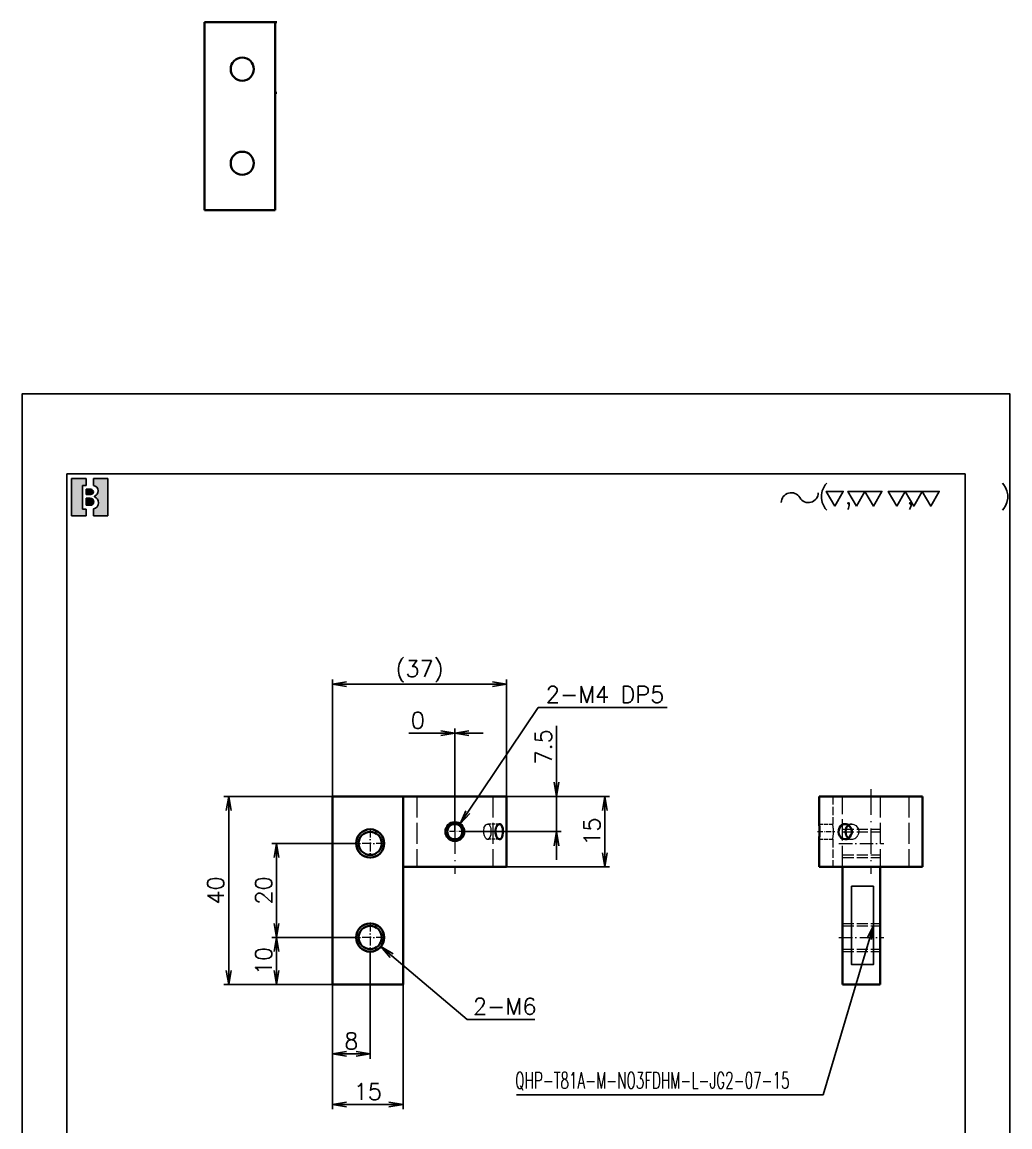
# Model space of a CAD drawing. Header units: inches. Extents: x -47 to 3258, y -98 to 2286.
# Drawn here: x 25.8 to 235.8, y 153.4 to 388.2 of the extents above; entities that cross this region are included whole.
import ezdxf

# ---------------------------------------------------------------- set-up
doc = ezdxf.new("R2010")
doc.units = ezdxf.units.IN
doc.header["$MEASUREMENT"] = 0
for name, pattern in [('AM_ISO02W050', [7.5, 6, -1.5]), ('AM_ISO08W050', [18, 12, -1.5, 3, -1.5]), ('DASHDOT', [18.5, 12, -3, 0.5, -3]), ('DASHED', [15, 12, -3])]:
    doc.linetypes.add(name, pattern=pattern)
doc.layers.add('AM_7', color=2, linetype='AM_ISO08W050', lineweight=25)
doc.layers.add('AM_HID', color=1, linetype='AM_ISO02W050', lineweight=25)
doc.layers.add('title_frame', color=7, linetype='Continuous')
doc.layers.add('word_dim', color=253, linetype='Continuous')
doc.styles.get("Standard").update_dxf_attribs({"font": 'txt', "bigfont": 'gbcbig.shx'})
doc.dimstyles.new('STANDARD 1-1', dxfattribs={"dimtxt": 3.5, "dimasz": 3, "dimexe": 1, "dimexo": 0, "dimgap": 1, "dimtad": 3, "dimdsep": 46, "dimtxsty": 'Standard', "dimblk1": 'OPEN', "dimblk2": 'OPEN', "dimsah": 1, "dimcen": 0, "dimclrd": 256, "dimclre": 256, "dimclrt": 3, "dimazin": 2, "dimtfac": 1, "dimtmove": 0, "dimatfit": 3, "dimldrblk": 'OPEN', "dimfxl": 0, "dimtolj": 1, "dimlwd": 25, "dimlwe": 25, "dimarcsym": 0})
doc.dimstyles.new('STANDARD 1-1$3', dxfattribs={"dimtxt": 3.5, "dimasz": 3, "dimexe": 1, "dimexo": 0, "dimgap": 1, "dimtad": 3, "dimtoh": 1, "dimdsep": 46, "dimtxsty": 'Standard', "dimblk1": 'OPEN', "dimblk2": 'OPEN', "dimsah": 1, "dimcen": 0, "dimclrd": 256, "dimclre": 256, "dimclrt": 3, "dimazin": 2, "dimtfac": 1, "dimtofl": 0, "dimtmove": 0, "dimatfit": 3, "dimldrblk": 'OPEN', "dimfxl": 0, "dimtolj": 1, "dimlwd": 25, "dimlwe": 25, "dimarcsym": 0})

# ---------------------------------------------------------------- blocks, each defined once
blk = doc.blocks.new('B\\M+18B40\\M+196A7\\M+100CF\\M+100B0\\M+100B8')
blk.add_hatch(color=1).paths.add_polyline_path([(0.3999999986702711, 0.8149999997779807), (0.3999999986702711, 0.9999999997779806), (-1.3297288e-09, 0.9999999997779806), (-1.3297288e-09, -2.220193e-10), (0.3999999986702711, -2.220193e-10), (0.3999999986702711, 0.1849999997779807), (0.2999999986702711, 0.1849999997779807), (0.2999999986702711, 0.8149999997779807)])
h = blk.add_hatch(color=1)
edge = h.paths.add_edge_path()
edge.add_line((0.5999999986702714, 0.9999999997779806), (0.5999999986702718, 0.8142220507965398))
edge.add_arc((0.5849999986702712, 0.6699999997779816), 0.1449999999999991, -5.115907697472721e-13, 84.06222754839428, ccw=False)
edge.add_arc((0.5849999986702707, 0.6699999997779802), 0.1449999999999993, -69.82872865353448, 1.1368683772161603e-13, ccw=False)
edge.add_line((0.6349999986702715, 0.5338934238898192), (0.6349999986702711, 0.5120827805020305))
edge.add_arc((0.5699999986702688, 0.3549999997779789), 0.1700000000000021, 3.979039320256561e-13, 67.5204943905955, ccw=False)
edge.add_arc((0.5699999986702724, 0.3549999997779802), 0.1699999999999993, -79.83575137827683, 0, ccw=False)
edge.add_line((0.5999999986702714, 0.1876679944711657), (0.5999999986702714, -2.220192918400699e-10))
edge.add_line((0.5999999986702714, -2.220193e-10), (0.9999999986702712, -2.220193e-10))
edge.add_line((0.9999999986702712, -2.220193e-10), (0.9999999986702712, 0.9999999997779806))
edge.add_line((0.9999999986702712, 0.9999999997779806), (0.5999999986702714, 0.9999999997779806))
h = blk.add_hatch(color=1)
edge = h.paths.add_edge_path()
edge.add_arc((0.5299999986702706, 0.6449999997779808), 0.07, 359.9999999999989, 450)
edge.add_line((0.5299999986702706, 0.7149999997779806), (0.3999999986702711, 0.7149999997779806))
edge.add_line((0.3999999986702711, 0.7149999997779806), (0.3999999986702711, 0.5749999997779809))
edge.add_line((0.3999999986702711, 0.5749999997779809), (0.5299999986702701, 0.5749999997779809))
edge.add_arc((0.5299999986702701, 0.6449999997779808), 0.07, 270, 359.9999999999999)
h = blk.add_hatch(color=1)
edge = h.paths.add_edge_path()
edge.add_arc((0.5149999986702705, 0.3799999997779802), 0.095, 1.018e-13, 90)
edge.add_line((0.5149999986702705, 0.4749999997779804), (0.3999999986702711, 0.4749999997779808))
edge.add_line((0.3999999986702711, 0.4749999997779808), (0.3999999986702711, 0.2849999997779809))
edge.add_line((0.3999999986702711, 0.2849999997779809), (0.5149999986702718, 0.2849999997779809))
edge.add_arc((0.5149999986702718, 0.379999999777981), 0.095, 270, 360.0000000000003)
at = {"color": 1}
for p, q in [((-1.3297288e-09, -2.220193e-10), (-1.3297288e-09, 0.9999999997779806)), ((-1.3297288e-09, 0.9999999997779806), (0.3999999986702711, 0.9999999997779806)), ((0.3999999986702711, 0.8149999997779807), (0.3999999986702711, 0.9999999997779806)), ((0.5999999986702714, 0.9999999997779806), (0.5999999986702718, 0.8142220507965398)), ((0.5999999986702714, 0.9999999997779806), (0.9999999986702712, 0.9999999997779806)), ((0.9999999986702712, 0.9999999997779806), (0.9999999986702712, -2.220193e-10)), ((0.2999999986702711, 0.8149999997779807), (0.3999999986702711, 0.8149999997779807)), ((0.2999999986702711, 0.1849999997779807), (0.2999999986702711, 0.8149999997779807)), ((0.3999999986702711, 0.7149999997779806), (0.5299999986702706, 0.7149999997779806)), ((0.3999999986702711, 0.5749999997779809), (0.3999999986702711, 0.7149999997779806)), ((0.5999999986702705, 0.6449999997779794), (0.59999999867027, 0.6449999997779803)), ((0.7299999986702704, 0.6699999997779807), (0.7299999986702704, 0.6699999997779802)), ((0.5299999986702701, 0.5749999997779809), (0.3999999986702711, 0.5749999997779809)), ((0.5149999986702705, 0.4749999997779804), (0.3999999986702711, 0.4749999997779808)), ((0.3999999986702711, 0.2849999997779809), (0.3999999986702711, 0.4749999997779808)), ((0.5699999986702711, 0.5249999997779802), (0.5699999986702716, 0.5249999997779807)), ((0.6099999986702707, 0.3799999997779806), (0.609999998670272, 0.3799999997779815)), ((0.6349999986702715, 0.5338934238898192), (0.6349999986702711, 0.5120827805020305)), ((0.739999998670271, 0.3549999997779802), (0.739999998670271, 0.3549999997779802)), ((0.3999999986702711, 0.1849999997779807), (0.2999999986702711, 0.1849999997779807)), ((0.5149999986702718, 0.2849999997779809), (0.3999999986702711, 0.2849999997779809)), ((0.3999999986702711, -2.220193e-10), (0.3999999986702711, 0.1849999997779807)), ((0.5999999986702714, 0.1876679944711657), (0.5999999986702714, -2.220193e-10)), ((0.3999999986702711, -2.220193e-10), (-1.3297288e-09, -2.220193e-10)), ((0.9999999986702712, -2.220193e-10), (0.5999999986702714, -2.220193e-10))]:
    blk.add_line(p, q, dxfattribs=at)
for centre, radius, start, end in [((0.5299999986702706, 0.6449999997779808), 0.07, 359.9999999999989, 90), ((0.5299999986702701, 0.6449999997779808), 0.07, 270, 359.9999999999999), ((0.5849999986702712, 0.6699999997779816), 0.1449999999999991, 359.9999999999995, 84.06222754839432), ((0.5849999986702707, 0.6699999997779802), 0.1449999999999993, 290.1712713464655, 1.781e-13), ((0.5149999986702705, 0.3799999997779802), 0.095, 1.018e-13, 90), ((0.5149999986702718, 0.379999999777981), 0.095, 270, 2.799e-13), ((0.5699999986702724, 0.3549999997779802), 0.1699999999999993, 280.1642486217232, 0), ((0.5699999986702688, 0.3549999997779789), 0.1700000000000021, 4.58e-13, 67.52049439059552)]:
    blk.add_arc(centre, radius, start, end, dxfattribs=at)
blk.add_attdef('B機密ﾏｰｸ', (-0.0857467348302255, 1.074949466596297), '', height=0.2)
blk = doc.blocks.new('shiage0')
at = {"layer": 'word_dim', "color": 3, "linetype": 'Continuous'}
for centre, radius, start, end in [((1.687489685469927, 1.849274192977646e-05), 1.687500000000015, 29.99999999999973, 180), ((4.610325423242443, 1.68751849274193), 1.6875, 209.9999999999997, 0)]:
    blk.add_arc(centre, radius, start, end, dxfattribs=at)
blk = doc.blocks.new('_Open')
at = {"color": 0, "lineweight": -2}
for p, q in [((-1, 0.1666666666666667), (0, 0)), ((-1, -0.1666666666666667), (0, 0)), ((0, 0), (-1, 0))]:
    blk.add_line(p, q, dxfattribs=at)
blk = doc.blocks.new('*D5')
at = {"layer": 'DEFPOINTS', "color": 0, "ltscale": 2, "transparency": 16777216}
for p in [(118.9521529262981, 217.8284357640235), (116.7237033149556, 214.5066873795307)]:
    blk.add_point(p, dxfattribs=at)
at = {"layer": 'word_dim', "lineweight": 25, "ltscale": 2, "transparency": 16777216}
for p, q in [((135.55093478079, 242.5707393499192), (120.6234901347959, 220.3197470523797)), ((162.9842681141938, 242.5707393499191), (135.55093478079, 242.5707393499192))]:
    blk.add_line(p, q, dxfattribs=at)
at = {"layer": 'word_dim', "lineweight": 25, "ltscale": 2, "transparency": 16777216, "xscale": 3, "yscale": 3, "zscale": 3, "rotation": 236.143664553169}
blk.add_blockref('_Open', (118.9521529262981, 217.8284357640235), dxfattribs=at)
at = {"layer": 'word_dim', "color": 3, "lineweight": 35, "ltscale": 2, "transparency": 16777216, "insert": (149.7676014475271, 245.3207393499192), "char_height": 3.5, "attachment_point": 5}
blk.add_mtext('\\A1;{\\Fromans,bigfont|c134;2-M4 DP5}', dxfattribs=at)
blk = doc.blocks.new('*D6')
at = {"layer": 'DEFPOINTS', "color": 0, "ltscale": 2, "transparency": 16777216}
for p in [(91.83792810220413, 223.6678057123367), (69.7586590756234, 183.6675615717117), (91.83792810214592, 183.6675615717117)]:
    blk.add_point(p, dxfattribs=at)
at = {"layer": 'word_dim', "lineweight": 25, "ltscale": 2, "transparency": 16777216}
for p, q in [((91.83792810220413, 223.6678057123367), (68.7586590756234, 223.6678057123367)), ((69.7586590756234, 220.6678057123367), (69.7586590756234, 186.6675615717117)), ((91.83792810214592, 183.6675615717117), (68.7586590756234, 183.6675615717117))]:
    blk.add_line(p, q, dxfattribs=at)
at = {"layer": 'word_dim', "lineweight": 25, "ltscale": 2, "transparency": 16777216, "xscale": 3, "yscale": 3, "zscale": 3}
for p, rotation in [((69.7586590756234, 223.6678057123367), 90), ((69.7586590756234, 183.6675615717117), 270)]:
    blk.add_blockref('_Open', p, dxfattribs=dict(at, rotation=rotation))
at = {"layer": 'word_dim', "color": 3, "lineweight": 35, "ltscale": 2, "transparency": 16777216, "insert": (67.00865907562337, 203.6676836420242), "char_height": 3.5, "attachment_point": 5, "rotation": 90}
blk.add_mtext('\\A1;40', dxfattribs=at)
blk = doc.blocks.new('*D7')
at = {"layer": 'DEFPOINTS', "color": 0, "ltscale": 2, "transparency": 16777216}
for p in [(91.83792810214592, 247.4931860580704), (91.83792810214592, 223.6678057123367), (128.8379281020295, 223.6675615717117)]:
    blk.add_point(p, dxfattribs=at)
at = {"layer": 'word_dim', "lineweight": 25, "ltscale": 2, "transparency": 16777216}
for p, q in [((91.83792810214592, 223.6678057123367), (91.83792810214592, 248.4931860580704)), ((125.8379281020295, 247.4931860580704), (94.83792810214592, 247.4931860580704)), ((128.8379281020295, 223.6675615717117), (128.8379281020295, 248.4931860580704))]:
    blk.add_line(p, q, dxfattribs=at)
at = {"layer": 'word_dim', "lineweight": 25, "ltscale": 2, "transparency": 16777216, "xscale": 3, "yscale": 3, "zscale": 3, "rotation": 180}
blk.add_blockref('_Open', (91.83792810214592, 247.4931860580704), dxfattribs=at)
at = {"layer": 'word_dim', "lineweight": 25, "ltscale": 2, "transparency": 16777216, "xscale": 3, "yscale": 3, "zscale": 3}
blk.add_blockref('_Open', (128.8379281020295, 247.4931860580704), dxfattribs=at)
at = {"layer": 'word_dim', "color": 3, "lineweight": 35, "ltscale": 2, "transparency": 16777216, "insert": (110.3379281020877, 250.2431860580704), "char_height": 3.5, "attachment_point": 5}
blk.add_mtext('\\A1;(37)', dxfattribs=at)
blk = doc.blocks.new('*D8')
at = {"layer": 'DEFPOINTS', "color": 0, "ltscale": 2, "transparency": 16777216}
for p in [(128.8379281020295, 223.6675615717117), (149.7359459736888, 223.6675615717117), (128.8379281020295, 208.6675615717117)]:
    blk.add_point(p, dxfattribs=at)
at = {"layer": 'word_dim', "lineweight": 25, "ltscale": 2, "transparency": 16777216}
for p, q in [((128.8379281020295, 223.6675615717117), (150.7359459736888, 223.6675615717117)), ((149.7359459736888, 211.6675615717117), (149.7359459736888, 220.6675615717117)), ((128.8379281020295, 208.6675615717117), (150.7359459736888, 208.6675615717117))]:
    blk.add_line(p, q, dxfattribs=at)
at = {"layer": 'word_dim', "lineweight": 25, "ltscale": 2, "transparency": 16777216, "xscale": 3, "yscale": 3, "zscale": 3}
for p, rotation in [((149.7359459736888, 223.6675615717117), 90), ((149.7359459736888, 208.6675615717117), 270)]:
    blk.add_blockref('_Open', p, dxfattribs=dict(at, rotation=rotation))
at = {"layer": 'word_dim', "color": 3, "lineweight": 35, "ltscale": 2, "transparency": 16777216, "insert": (146.9859459736887, 216.1675615717117), "char_height": 3.5, "attachment_point": 5, "rotation": 90}
blk.add_mtext('\\A1;15', dxfattribs=at)
blk = doc.blocks.new('*D9')
at = {"layer": 'DEFPOINTS', "color": 0, "ltscale": 2, "transparency": 16777216}
for p in [(128.8379281020295, 223.6675615717117), (139.4372353206543, 223.6675615717117), (119.9452281453102, 216.1675615717117)]:
    blk.add_point(p, dxfattribs=at)
at = {"layer": 'word_dim', "lineweight": 25, "ltscale": 2, "transparency": 16777216}
for p, q in [((139.4372353206543, 226.6675615717117), (139.4372353206543, 238.6675615717117)), ((128.8379281020295, 223.6675615717117), (140.4372353206543, 223.6675615717117)), ((139.4372353206543, 216.1675615717117), (139.4372353206543, 223.6675615717117)), ((119.9452281453102, 216.1675615717117), (140.4372353206543, 216.1675615717117)), ((139.4372353206543, 213.1675615717117), (139.4372353206543, 210.1675615717117))]:
    blk.add_line(p, q, dxfattribs=at)
at = {"layer": 'word_dim', "lineweight": 25, "ltscale": 2, "transparency": 16777216, "xscale": 3, "yscale": 3, "zscale": 3}
for p, rotation in [((139.4372353206543, 223.6675615717117), 270), ((139.4372353206543, 216.1675615717117), 90)]:
    blk.add_blockref('_Open', p, dxfattribs=dict(at, rotation=rotation))
at = {"layer": 'word_dim', "color": 3, "lineweight": 35, "ltscale": 2, "transparency": 16777216, "insert": (136.6872353206542, 234.1675615717117), "char_height": 3.5, "attachment_point": 5, "rotation": 90}
blk.add_mtext('\\A1;7.5', dxfattribs=at)
blk = doc.blocks.new('*D10')
at = {"layer": 'DEFPOINTS', "color": 0, "ltscale": 2, "transparency": 16777216}
for p in [(117.8379281022041, 237.0753369781318), (117.8379281022041, 225.1675615717117), (117.8379281205978, 216.1675615603612)]:
    blk.add_point(p, dxfattribs=at)
at = {"layer": 'word_dim', "lineweight": 25, "ltscale": 2, "transparency": 16777216}
for p, q in [((117.8379281205978, 216.1675615603612), (117.8379281205978, 238.0753369781318)), ((117.8379281022041, 225.1675615717117), (117.8379281022041, 238.0753369781318)), ((114.8379281022041, 237.0753369781318), (108.0879281022041, 237.0753369781318)), ((117.8379281205978, 237.0753369781318), (117.8379281022041, 237.0753369781318)), ((120.8379281205978, 237.0753369781318), (123.8379281205978, 237.0753369781318))]:
    blk.add_line(p, q, dxfattribs=at)
at = {"layer": 'word_dim', "lineweight": 25, "ltscale": 2, "transparency": 16777216, "xscale": 3, "yscale": 3, "zscale": 3}
blk.add_blockref('_Open', (117.8379281022041, 237.0753369781318), dxfattribs=at)
at = {"layer": 'word_dim', "lineweight": 25, "ltscale": 2, "transparency": 16777216, "xscale": 3, "yscale": 3, "zscale": 3, "rotation": 180}
blk.add_blockref('_Open', (117.8379281205978, 237.0753369781318), dxfattribs=at)
at = {"layer": 'word_dim', "color": 3, "lineweight": 35, "ltscale": 2, "transparency": 16777216, "insert": (109.9629281022041, 239.8253369781318), "char_height": 3.5, "attachment_point": 5}
blk.add_mtext('\\A1;0', dxfattribs=at)
blk = doc.blocks.new('*D11')
at = {"layer": 'DEFPOINTS', "color": 0, "ltscale": 2, "transparency": 16777216}
for p in [(91.83792810214592, 183.6675615717117), (106.8379281021459, 183.6675615717117), (91.83792810214592, 158.1725727924508)]:
    blk.add_point(p, dxfattribs=at)
at = {"layer": 'word_dim', "lineweight": 25, "ltscale": 2, "transparency": 16777216}
for p, q in [((91.83792810214592, 183.6675615717117), (91.83792810214592, 157.1725727924508)), ((106.8379281021459, 183.6675615717117), (106.8379281021459, 157.1725727924508)), ((103.8379281021459, 158.1725727924508), (94.83792810214592, 158.1725727924508))]:
    blk.add_line(p, q, dxfattribs=at)
at = {"layer": 'word_dim', "lineweight": 25, "ltscale": 2, "transparency": 16777216, "xscale": 3, "yscale": 3, "zscale": 3, "rotation": 180}
blk.add_blockref('_Open', (91.83792810214592, 158.1725727924508), dxfattribs=at)
at = {"layer": 'word_dim', "lineweight": 25, "ltscale": 2, "transparency": 16777216, "xscale": 3, "yscale": 3, "zscale": 3}
blk.add_blockref('_Open', (106.8379281021459, 158.1725727924508), dxfattribs=at)
at = {"layer": 'word_dim', "color": 3, "lineweight": 35, "ltscale": 2, "transparency": 16777216, "insert": (99.33792810214592, 160.9225727924508), "char_height": 3.5, "attachment_point": 5}
blk.add_mtext('\\A1;15', dxfattribs=at)
blk = doc.blocks.new('*D12')
at = {"layer": 'DEFPOINTS', "color": 0, "ltscale": 2, "transparency": 16777216}
for p in [(96.64188318032913, 193.6678057123367), (79.94842929774106, 183.6675615717117), (91.83792810214592, 183.6675615717117)]:
    blk.add_point(p, dxfattribs=at)
at = {"layer": 'word_dim', "lineweight": 25, "ltscale": 2, "transparency": 16777216}
for p, q in [((96.64188318032913, 193.6678057123367), (78.94842929774106, 193.6678057123367)), ((79.94842929774106, 190.6678057123367), (79.94842929774106, 186.6675615717117)), ((91.83792810214592, 183.6675615717117), (78.94842929774106, 183.6675615717117))]:
    blk.add_line(p, q, dxfattribs=at)
at = {"layer": 'word_dim', "lineweight": 25, "ltscale": 2, "transparency": 16777216, "xscale": 3, "yscale": 3, "zscale": 3}
for p, rotation in [((79.94842929774106, 193.6678057123367), 90), ((79.94842929774106, 183.6675615717117), 270)]:
    blk.add_blockref('_Open', p, dxfattribs=dict(at, rotation=rotation))
at = {"layer": 'word_dim', "color": 3, "lineweight": 35, "ltscale": 2, "transparency": 16777216, "insert": (77.19842929774103, 188.6676836420242), "char_height": 3.5, "attachment_point": 5, "rotation": 90}
blk.add_mtext('\\A1;10', dxfattribs=at)
blk = doc.blocks.new('*D13')
at = {"layer": 'DEFPOINTS', "color": 0, "ltscale": 2, "transparency": 16777216}
for p in [(79.94842929774106, 213.6678057123367), (96.64188318032913, 213.6678057123367), (96.64188318032913, 193.6678057123367)]:
    blk.add_point(p, dxfattribs=at)
at = {"layer": 'word_dim', "lineweight": 25, "ltscale": 2, "transparency": 16777216}
for p, q in [((96.64188318032913, 213.6678057123367), (78.94842929774106, 213.6678057123367)), ((79.94842929774106, 196.6678057123367), (79.94842929774106, 210.6678057123367)), ((96.64188318032913, 193.6678057123367), (78.94842929774106, 193.6678057123367))]:
    blk.add_line(p, q, dxfattribs=at)
at = {"layer": 'word_dim', "lineweight": 25, "ltscale": 2, "transparency": 16777216, "xscale": 3, "yscale": 3, "zscale": 3}
for p, rotation in [((79.94842929774106, 213.6678057123367), 90), ((79.94842929774106, 193.6678057123367), 270)]:
    blk.add_blockref('_Open', p, dxfattribs=dict(at, rotation=rotation))
at = {"layer": 'word_dim', "color": 3, "lineweight": 35, "ltscale": 2, "transparency": 16777216, "insert": (77.19842929774103, 203.6678057123367), "char_height": 3.5, "attachment_point": 5, "rotation": 90}
blk.add_mtext('\\A1;20', dxfattribs=at)
blk = doc.blocks.new('*D14')
at = {"layer": 'DEFPOINTS', "color": 0, "ltscale": 2, "transparency": 16777216}
for p in [(99.83792810220413, 190.4717607904617), (91.83792810214592, 183.6675615717117), (91.83792810214592, 168.9127619247023)]:
    blk.add_point(p, dxfattribs=at)
at = {"layer": 'word_dim', "lineweight": 25, "ltscale": 2, "transparency": 16777216}
for p, q in [((99.83792810220413, 190.4717607904617), (99.83792810220413, 167.9127619247023)), ((91.83792810214592, 183.6675615717117), (91.83792810214592, 167.9127619247023)), ((96.83792810220413, 168.9127619247023), (94.83792810214592, 168.9127619247023))]:
    blk.add_line(p, q, dxfattribs=at)
at = {"layer": 'word_dim', "lineweight": 25, "ltscale": 2, "transparency": 16777216, "xscale": 3, "yscale": 3, "zscale": 3, "rotation": 180}
blk.add_blockref('_Open', (91.83792810214592, 168.9127619247023), dxfattribs=at)
at = {"layer": 'word_dim', "lineweight": 25, "ltscale": 2, "transparency": 16777216, "xscale": 3, "yscale": 3, "zscale": 3}
blk.add_blockref('_Open', (99.83792810220413, 168.9127619247023), dxfattribs=at)
at = {"layer": 'word_dim', "color": 3, "lineweight": 35, "ltscale": 2, "transparency": 16777216, "insert": (95.83792810217503, 171.6627619247023), "char_height": 3.5, "attachment_point": 5}
blk.add_mtext('\\A1;8', dxfattribs=at)
blk = doc.blocks.new('*D15')
at = {"layer": 'DEFPOINTS', "color": 0, "ltscale": 2, "transparency": 16777216}
for p in [(97.54537373894503, 195.602797828907), (102.1304824656379, 191.7328135957227)]:
    blk.add_point(p, dxfattribs=at)
at = {"layer": 'word_dim', "lineweight": 25, "ltscale": 2, "transparency": 16777216}
for p, q in [((120.4509655522584, 176.2697166626471), (104.4230368289623, 189.7978214791491)), ((134.8676322190225, 176.2697166626471), (120.4509655522584, 176.2697166626471))]:
    blk.add_line(p, q, dxfattribs=at)
at = {"layer": 'word_dim', "lineweight": 25, "ltscale": 2, "transparency": 16777216, "xscale": 3, "yscale": 3, "zscale": 3, "rotation": 139.8345215544454}
blk.add_blockref('_Open', (102.1304824656379, 191.7328135957227), dxfattribs=at)
at = {"layer": 'word_dim', "color": 3, "ltscale": 2, "transparency": 16777216, "insert": (128.4509655523559, 179.0197166626471), "char_height": 3.5, "attachment_point": 5}
blk.add_mtext('\\A1;2-M6', dxfattribs=at)
blk = doc.blocks.new('A$C78DE67E4')
at = {"layer": 'word_dim', "color": 3, "ltscale": 2}
blk.add_lwpolyline([(-6.202814604330342, 4.646232903789496), (10.44049095435184, 4.646232903789496), (10.44049095435184, 0), (-6.202814604330342, 0)], close=True, dxfattribs=at)

msp = doc.modelspace()

# ---------------------------------------------------------------- linework, layer by layer
at = {"lineweight": 35}
for p, q in [((64.64262879080135, 388.2332073304673), (64.64262879080135, 348.2332073304673)), ((79.64262879080135, 348.2332073304673), (79.64262879080135, 388.2332073304673)), ((91.83792810220413, 223.6678057123367), (91.83792810220413, 183.6678057123367)), ((106.8379281022041, 183.6678057123367), (106.8379281022041, 223.6678057123367)), ((107.2127449967354, 223.6678057123367), (128.8379281022041, 223.6678057123367)), ((107.2127449967354, 208.6678057123367), (128.8379281022041, 208.6678057123367)), ((200.2697126358669, 183.6678057123367), (200.2697126358669, 208.6678057123367)), ((208.2697126358669, 208.6678057123367), (208.2697126358669, 183.6678057123367))]:
    msp.add_line(p, q, dxfattribs=at)
at = {"lineweight": 35, "ltscale": 0.375}
for p, q in [((79.64262879080135, 388.2332073304673), (64.64262879080135, 388.2332073304673)), ((79.64262879080135, 388.2332073304673), (79.64262879080135, 373.2332073304673)), ((79.64262879080135, 348.2332073304673), (64.64262879080135, 348.2332073304673)), ((106.8379281022041, 223.6678057123367), (91.83792810220413, 223.6678057123367)), ((106.8379281022041, 223.6678057123367), (106.8379281022041, 208.6678057123367)), ((128.8379281022041, 223.6678057123367), (128.8379281022041, 208.6678057123367)), ((217.2697126358669, 223.6678057123367), (217.2697126358669, 208.6678057123367)), ((106.8379281022041, 183.6678057123367), (91.83792810220413, 183.6678057123367))]:
    msp.add_line(p, q, dxfattribs=at)
at = {"lineweight": 35, "ltscale": 0.00937042236328125}
for p, q in [((79.64262879080135, 388.2332073304673), (80.0174456853326, 388.2332073304673)), ((79.64262879080135, 373.2332073304673), (80.0174456853326, 373.2332073304673)), ((106.8379281022041, 223.6678057123367), (107.2127449967354, 223.6678057123367)), ((106.8379281022041, 208.6678057123367), (107.2127449967354, 208.6678057123367))]:
    msp.add_line(p, q, dxfattribs=at)
at = {"lineweight": 35, "ltscale": 0.3461761474609375}
for p, q in [((195.2697126358669, 223.6678057123367), (209.1167585343044, 223.6678057123367)), ((195.2697126358669, 208.6678057123367), (209.1167585343044, 208.6678057123367))]:
    msp.add_line(p, q, dxfattribs=at)
at = {"lineweight": 35, "ltscale": 0.1469818115234375}
msp.add_line((195.2697126358669, 223.6678057123367), (195.2697126358669, 217.7885332513992), dxfattribs=at)
at = {"lineweight": 35, "ltscale": 0.2038238525390625}
for p, q in [((209.1167585343044, 223.6678057123367), (217.2697126358669, 223.6678057123367)), ((209.1167585343044, 208.6678057123367), (217.2697126358669, 208.6678057123367))]:
    msp.add_line(p, q, dxfattribs=at)
at = {"lineweight": 35, "ltscale": 0.1469795227050781}
msp.add_line((195.2697126358669, 214.5469866205398), (195.2697126358669, 208.6678057123367), dxfattribs=at)
at = {"lineweight": 35, "ltscale": 0.2}
msp.add_line((200.2697126358669, 183.6678057123367), (208.2697126358669, 183.6678057123367), dxfattribs=at)
at = {"lineweight": 35}
for points in [[(126.5729134537666, 216.9449663568679), (126.4615853287666, 216.4129534174148), (126.4689095475166, 215.8569231439773), (126.5935433365791, 215.3321733881179), (126.7157357193916, 215.0627947260085), (126.8685067154854, 214.8360186029617), (127.1101448990791, 214.6224260736648), (127.3641732193916, 214.546803515071)], [(126.5729134537666, 216.9449663568679), (126.6831429459541, 217.2112322260085), (126.8227913834541, 217.4409990717117), (126.9568245865791, 217.5953569818679), (127.1023934342354, 217.708668749446), (127.2332528092354, 217.7683611322585), (127.3641732193916, 217.7888079096023)], [(127.3641732193916, 217.7888079096023), (127.5792611100166, 217.7263079096023), (127.7609627701729, 217.5476885248367), (127.9217904068916, 217.2169390131179), (128.0218270279854, 216.8044329096023), (128.0682747818916, 216.3196306635085), (128.0569222428291, 215.8222246576492), (127.9954598404854, 215.3906450678054)], [(199.5839216202419, 216.9449663568679), (199.4570905655544, 216.5228472162429), (199.4277936905544, 216.0765276361648), (199.4967023819606, 215.6370134760085), (199.6867658585231, 215.1922197748367), (199.9878522843044, 214.8368730951492), (200.3561384171169, 214.6206560541335), (200.7697126358669, 214.546803515071)], [(199.5839216202419, 216.9449663568679), (199.8401472061794, 217.3532610346023), (200.0086042374294, 217.5158586908523), (200.1998273819606, 217.6439104486648), (200.4754621475856, 217.7520952631179), (200.7697736710231, 217.7888079096023)], [(200.7697736710231, 217.7888079096023), (201.0623151749294, 217.753834765071), (201.3451520889919, 217.6513567377273), (201.6094953507106, 217.4840288568679), (201.8381940811794, 217.2618303705398), (202.0958845108669, 216.8420000482742), (202.2225934952419, 216.3610430170242), (202.2062360733669, 215.8623552728835), (202.0478498428981, 215.3906450678054)], [(201.0506574600856, 216.9449663568679), (200.9346906632106, 216.5598345209304), (200.8980085343044, 216.151783983821), (200.9409162491481, 215.7449541498367), (201.0596296280544, 215.3700151849929), (201.2524396866481, 215.0413103510085), (201.5134870499294, 214.781910936946)], [(127.3641732193916, 214.546803515071), (127.5704110123604, 214.6040544916335), (127.7483284928291, 214.7704973627273), (127.8952401139229, 215.0460405756179), (127.9954598404854, 215.3906450678054)], [(200.7697126358669, 214.546803515071), (201.1430646866481, 214.6038408685867), (201.4968854874294, 214.7705889154617), (201.8101789444606, 215.0413408685867), (202.0478498428981, 215.3906450678054)]]:
    msp.add_lwpolyline(points, dxfattribs=at)
for centre, radius in [((72.64262879080135, 378.2332073304673), 2.458499999999998), ((72.64262879080135, 358.2332073304673), 2.458499999999998), ((99.83792810220413, 213.6678057123367), 3), ((99.83792810220413, 213.6678057123367), 2.458499999999998), ((117.8379281022041, 216.1678057123367), 1.621), ((99.83792810220413, 193.6678057123367), 3), ((99.83792810220413, 193.6678057123367), 2.458499999999998)]:
    msp.add_circle(centre, radius, dxfattribs=at)
at = {"color": 7, "lineweight": 35}
msp.add_circle((117.8379281205978, 216.1675615717117), 2, dxfattribs=at)
at = {"lineweight": 35}
for centre, radius, start, end in [((184.3684675186794, 216.1665239740554), 11.02112497024562, 355.9630470003696, 8.46305261313537), ((184.0032941788356, 216.1259661127273), 11.38842599340722, 5.940142097025726, 7.976333332953435), ((202.4078351944606, 216.397633593196), 1.462448107671554, 127.7238544598825, 158.0370262991643), ((184.0480329483669, 216.2036028314773), 11.34326574344568, 351.6396922153718, 355.8902171200921), ((184.4030134171169, 216.1704302240554), 10.98678870239485, 355.1825309748622, 359.0295762212687)]:
    msp.add_arc(centre, radius, start, end, dxfattribs=at)
at = {"layer": 'AM_7', "linetype": 'DASHDOT', "lineweight": 13, "ltscale": 0.4500152587890625}
for p, q in [((117.8379281022041, 225.1678667474929), (117.8379281022041, 207.1672563959304)), ((206.2697126358669, 225.1678667474929), (206.2697126358669, 207.1672563959304))]:
    msp.add_line(p, q, dxfattribs=at)
at = {"layer": 'AM_7', "linetype": 'DASHDOT', "lineweight": 13, "ltscale": 0.15980224609375}
for p, q in [((99.83792810220413, 216.8638506342117), (99.83792810220413, 210.4717607904617)), ((103.0339730240791, 213.6678057123367), (96.64188318032913, 213.6678057123367)), ((99.83792810220413, 196.8638506342117), (99.83792810220413, 190.4717607904617)), ((103.0339730240791, 193.6678057123367), (96.64188318032913, 193.6678057123367))]:
    msp.add_line(p, q, dxfattribs=at)
at = {"layer": 'AM_7', "linetype": 'DASHDOT', "lineweight": 13, "ltscale": 0.105364990234375}
for p, q in [((119.9452279068916, 216.1678057123367), (115.7306282975166, 216.1678057123367)), ((117.8379281022041, 218.2751055170242), (117.8379281022041, 214.0605059076492))]:
    msp.add_line(p, q, dxfattribs=at)
at = {"layer": 'AM_7', "linetype": 'DASHDOT', "lineweight": 13, "ltscale": 0.09190521240234376}
msp.add_line((194.9632551163356, 216.1678057123367), (198.6394636124294, 216.1678057123367), dxfattribs=at)
at = {"layer": 'AM_7', "linetype": 'DASHDOT', "lineweight": 13, "ltscale": 0.2399993896484375}
for p, q in [((199.4697248428981, 213.6678057123367), (209.0697004288356, 213.6678057123367)), ((199.4697248428981, 193.6678057123367), (209.0697004288356, 193.6678057123367))]:
    msp.add_line(p, q, dxfattribs=at)
at = {"layer": 'AM_HID', "linetype": 'DASHED', "lineweight": 13, "ltscale": 0.375}
for p, q in [((109.7379525162666, 223.6678057123367), (109.7379525162666, 208.6678057123367)), ((125.9379036881416, 223.6678057123367), (125.9379036881416, 208.6678057123367)), ((200.2697126358669, 208.6678057123367), (200.2697126358669, 223.6678057123367)), ((208.2697126358669, 223.6678057123367), (208.2697126358669, 208.6678057123367)), ((214.3696882218044, 223.6678057123367), (214.3696882218044, 208.6678057123367))]:
    msp.add_line(p, q, dxfattribs=at)
at = {"layer": 'AM_HID', "linetype": 'DASHED', "lineweight": 13, "ltscale": 0.1469833374023438}
msp.add_line((198.1697370499294, 223.6678057123367), (198.1697370499294, 217.7884722162429), dxfattribs=at)
at = {"layer": 'AM_HID', "linetype": 'DASHED', "lineweight": 13, "ltscale": 0.062786865234375}
msp.add_line((127.3641732193916, 217.7888079096023), (124.8526986100166, 217.7888079096023), dxfattribs=at)
at = {"layer": 'AM_HID', "linetype": 'DASHED', "lineweight": 13, "ltscale": 0.002078076774353099}
msp.add_line((195.2815534561794, 217.7062578607742), (195.2697126358669, 217.7885332513992), dxfattribs=at)
at = {"layer": 'AM_HID', "linetype": 'DASHED', "lineweight": 13, "ltscale": 0.07250061036761965}
msp.add_line((195.2697126358669, 217.7885332513992), (198.1697370499294, 217.7884722162429), dxfattribs=at)
at = {"layer": 'AM_HID', "linetype": 'DASHED', "lineweight": 13, "ltscale": 0.2}
for p, q in [((200.2697126358669, 216.6678057123367), (208.2697126358669, 216.6678057123367)), ((200.2697126358669, 216.1263018060867), (208.2697126358669, 216.1263018060867)), ((200.2697126358669, 211.2093096185867), (208.2697126358669, 211.2093096185867)), ((200.2697126358669, 210.6678057123367), (208.2697126358669, 210.6678057123367)), ((200.2697126358669, 196.6678057123367), (208.2697126358669, 196.6678057123367)), ((200.2697126358669, 196.1263018060867), (208.2697126358669, 196.1263018060867)), ((200.2697126358669, 191.2093096185867), (208.2697126358669, 191.2093096185867)), ((200.2697126358669, 190.6678057123367), (208.2697126358669, 190.6678057123367))]:
    msp.add_line(p, q, dxfattribs=at)
at = {"layer": 'AM_HID', "linetype": 'DASHED', "lineweight": 13, "ltscale": 0.03625030517578125}
msp.add_line((200.7697736710231, 217.7888079096023), (202.2197858780544, 217.7888079096023), dxfattribs=at)
at = {"layer": 'AM_HID', "linetype": 'DASHED', "lineweight": 13, "ltscale": 0.06278533935546875}
msp.add_line((127.3641732193916, 214.546803515071), (124.8527596451729, 214.546803515071), dxfattribs=at)
at = {"layer": 'AM_HID', "linetype": 'DASHED', "lineweight": 13, "ltscale": 0.07250213623046875}
msp.add_line((195.2698957413356, 214.546803515071), (198.1699811905544, 214.546803515071), dxfattribs=at)
at = {"layer": 'AM_HID', "linetype": 'DASHED', "lineweight": 13, "ltscale": 0.1469802856445312}
msp.add_line((198.1697370499294, 214.5470171381179), (198.1697370499294, 208.6678057123367), dxfattribs=at)
at = {"layer": 'AM_HID', "linetype": 'DASHED', "lineweight": 13, "ltscale": 0.0362518310546875}
msp.add_line((200.7697126358669, 214.546803515071), (202.2197858780544, 214.546803515071), dxfattribs=at)
at = {"layer": 'AM_HID', "linetype": 'DASHED', "lineweight": 13}
for points in [[(124.0324471451729, 216.9449663568679), (123.9132454850166, 216.4150591303054), (123.9203255631416, 215.860280077571), (124.0526497818916, 215.3365068842117), (124.2544320084541, 214.9527483392898), (124.5145028092354, 214.6757402826492), (124.6839364029854, 214.5798845697585), (124.8527596451729, 214.5462541986648)], [(124.0324471451729, 216.9449663568679), (124.1467049576729, 217.2055864740554), (124.2898934342354, 217.4317217279617), (124.4328377701729, 217.5915117670242), (124.5869515397041, 217.7084856439773), (124.7206185318916, 217.7683000971023), (124.8526986100166, 217.7888079096023)], [(124.8526986100166, 217.7888079096023), (124.9895394303291, 217.7640581537429), (125.1131356217354, 217.6913042474929), (125.2204354264229, 217.5748186517898), (125.3100960709541, 217.4208574701492), (125.4120247818916, 217.1354570795242), (125.4787362076729, 216.803395311946), (125.5174935318916, 216.3730974603835), (125.5160286881416, 215.9333086420242), (125.4549935318916, 215.3906450678054)], [(202.2197858780544, 217.7888079096023), (202.4411603897731, 217.7688799310867), (202.6592390030544, 217.7101946283523), (203.0632917374294, 217.4867754388992), (203.3996564835231, 217.1337786127273), (203.6217023819606, 216.6904497553054), (203.7050764053981, 216.192555468196), (203.6364728897731, 215.6920061517898), (203.5146467178981, 215.3906450678054)], [(124.8527596451729, 214.5462541986648), (125.0586312272041, 214.604420702571), (125.2293465592354, 214.7728166986648), (125.3400032975166, 214.9826555658523), (125.4549935318916, 215.3906450678054)], [(202.2197248428981, 214.5462541986648), (202.4412824600856, 214.565846483821), (202.6596662491481, 214.6246538568679), (202.8826887100856, 214.7279253412429), (203.0892316788356, 214.8691301752273), (203.4270612686794, 215.2420244623367), (203.5146467178981, 215.3906450678054)]]:
    msp.add_lwpolyline(points, dxfattribs=at)
for centre, radius, start, end in [((184.2726423233669, 216.1543474603835), 11.11761014755896, 4.077970847412353, 5.938328680987326), ((184.4811384171169, 216.1684465814773), 10.90861831968786, 359.0329882208298, 4.081867470137446), ((190.2023908585231, 216.1705522943679), 8.13071482982773, 348.4825636298801, 5.465718010515604), ((190.2040998428981, 216.1652422357742), 8.129009746040229, 354.5318218402003, 11.51770957724058), ((202.2175275772731, 216.6178789545242), 1.170912798136482, 89.89030966625133, 126.9520157625246), ((184.0632917374294, 216.2015581537429), 11.32788974911866, 351.6430449849398, 355.169891282423), ((202.2197858780544, 215.7222185541335), 1.175957903831889, 233.0893615231356, 269.9981260235421)]:
    msp.add_arc(centre, radius, start, end, dxfattribs=at)
at = {"layer": 'title_frame'}
for p, q in [((35.33970539079539, 292.1994578664903), (226.3397053908245, 292.1994578664903)), ((35.33970539079539, 292.1994578664903), (35.33970539079539, 16.44945786649024)), ((40.33970539079539, 292.1994578664903), (226.3397053908245, 292.1994578664903)), ((226.3397053908245, 292.1994578664903), (226.3397053908245, 16.44945786649024))]:
    msp.add_line(p, q, dxfattribs=at)
at = {"layer": 'title_frame', "color": 4}
msp.add_lwpolyline([(25.83970539079539, 12.19945786649024), (235.8397053908245, 12.19945786649024), (235.8397053908245, 309.1994578664903), (25.83970539079539, 309.1994578664903)], close=True, dxfattribs=at)
at = {"layer": 'title_frame', "color": 3, "linetype": 'Continuous'}
for points in [[(198.6084663733179, 285.3591709595361), (196.8022163733528, 288.4876877306974), (200.4147163733412, 288.4876877306974)], [(203.2135866328296, 285.3591709595361), (201.4073366328646, 288.4876877306974), (208.6323366328413, 288.4876877306974), (206.826086632818, 285.3591709595361), (205.0198366328529, 288.4876877306974)], [(211.7917571909763, 285.3591709595361), (209.9855071910112, 288.4876877306974), (220.8230071909763, 288.4876877306974), (219.0167571910112, 285.3591709595361), (217.210507190988, 288.4876877306974), (215.4042571909647, 285.3591709595361), (213.5980071909996, 288.4876877306974)]]:
    msp.add_lwpolyline(points, close=True, dxfattribs=at)

# ---------------------------------------------------------------- block references
at = {"xscale": 7.778749999997672, "yscale": 7.9375, "zscale": 7.9375}
msp.add_blockref('B\\M+18B40\\M+196A7\\M+100CF\\M+100B0\\M+100B8', (36.31971268501158, 283.2619578682656), dxfattribs=at)
at = {"layer": 'title_frame', "color": 3, "linetype": 'Continuous', "xscale": 1.25, "yscale": 1.25, "zscale": 1.25}
msp.add_blockref('shiage0', (187.2277335642991, 286.1015179454129), dxfattribs=at)
at = {"layer": 'word_dim', "ltscale": 2, "rotation": 270}
msp.add_blockref('A$C78DE67E4', (202.1755713311993, 198.3468680853561), dxfattribs=at)

# ---------------------------------------------------------------- texts
at = {"layer": 'title_frame', "color": 3, "linetype": 'Continuous'}
msp.add_text('( ,   ,     )', height=3.75, dxfattribs=at).set_placement((195.130610821621, 285.7618086057786))
at = {"layer": 'word_dim', "color": 3, "ltscale": 2, "insert": (130.6711115602209, 161.2066562693521), "char_height": 3.5, "attachment_point": 7}
msp.add_mtext('{\\W0.6;QHP-T81A-M-NO3FDHM-L-JG2-07-\\Fromans,bigfont|c134;15}', dxfattribs=at)

# ---------------------------------------------------------------- dimensions: what is measured, and where the dimension line sits
at = {"layer": 'word_dim', "lineweight": 35, "ltscale": 2}
for base, p1, p2, override, picture, middle in [((91.83792810214592, 247.4931860580704), (128.8379281020295, 223.6675615717117), (91.83792810214592, 223.6678057123367), {"dimpost": '(<>)', "dimarcsym": 1}, '*D7', (110.3379281020877, 250.2431860580704)), ((117.8379281022041, 237.0753369781318), (117.8379281205978, 216.1675615603612), (117.8379281022041, 225.1675615717117), {"dimarcsym": 1}, '*D10', (109.9629281022041, 239.8253369781318)), ((91.83792810214592, 168.9127619247023), (99.83792810220413, 190.4717607904617), (91.83792810214592, 183.6675615717117), {"dimarcsym": 1}, '*D14', (95.83792810217503, 171.6627619247023)), ((91.83792810214592, 158.1725727924508), (106.8379281021459, 183.6675615717117), (91.83792810214592, 183.6675615717117), {"dimarcsym": 1}, '*D11', (99.33792810214592, 160.9225727924508))]:
    dim = msp.add_linear_dim(base=base, p1=p1, p2=p2, dimstyle='STANDARD 1-1', override=override, dxfattribs=at)
    dim.commit()
    dim.dimension.update_dxf_attribs({"geometry": picture, "text_midpoint": middle})
dim = msp.add_diameter_dim_2p(p1=(116.7237033149556, 214.5066873795307), p2=(118.9521529262981, 217.8284357640235), text='{\\Fromans,bigfont|c134;2-<> DP5}', dimstyle='STANDARD 1-1$3', override={"dimpost": 'M<>', "dimarcsym": 1}, dxfattribs=at)
dim.commit()
dim.dimension.update_dxf_attribs({"geometry": '*D5', "text_midpoint": (149.7676014475271, 242.5707393499192), "dimtype": 163})
for base, p1, p2, picture, middle in [((139.4372353206543, 223.6675615717117), (119.9452281453102, 216.1675615717117), (128.8379281020295, 223.6675615717117), '*D9', (136.6872353206542, 234.1675615717117)), ((69.7586590756234, 183.6675615717117), (91.83792810220413, 223.6678057123367), (91.83792810214592, 183.6675615717117), '*D6', (67.00865907562337, 203.6676836420242)), ((149.7359459736888, 223.6675615717117), (128.8379281020295, 208.6675615717117), (128.8379281020295, 223.6675615717117), '*D8', (146.9859459736887, 216.1675615717117)), ((79.94842929774106, 213.6678057123367), (96.64188318032913, 193.6678057123367), (96.64188318032913, 213.6678057123367), '*D13', (77.19842929774103, 203.6678057123367)), ((79.94842929774106, 183.6675615717117), (96.64188318032913, 193.6678057123367), (91.83792810214592, 183.6675615717117), '*D12', (77.19842929774103, 188.6676836420242))]:
    dim = msp.add_linear_dim(base=base, p1=p1, p2=p2, angle=90, dimstyle='STANDARD 1-1', override={"dimarcsym": 1}, dxfattribs=at)
    dim.commit()
    dim.dimension.update_dxf_attribs({"geometry": picture, "text_midpoint": middle})
at = {"layer": 'word_dim', "ltscale": 2}
dim = msp.add_diameter_dim_2p(p1=(97.54537373894503, 195.602797828907), p2=(102.1304824656379, 191.7328135957227), dimstyle='STANDARD 1-1$3', override={"dimpost": '2-M<>'}, dxfattribs=at)
dim.commit()
dim.dimension.update_dxf_attribs({"geometry": '*D15', "text_midpoint": (128.4509655523559, 176.2697166626471), "dimtype": 163})

# ---------------------------------------------------------------- leaders
at = {"layer": 'word_dim', "ltscale": 2, "annotation_type": 0, "has_hookline": 1, "hookline_direction": 1, "text_width": 61.15000000000002}
msp.add_leader([(206.8218042350179, 196.2280299103453), (196.1211115602209, 160.2066562693521), (193.1211115602209, 160.2066562693521)], dimstyle='STANDARD 1-1', override={"dimgap": 1, "dimtad": 1}, dxfattribs=at)

doc.saveas('drawing.dxf')
